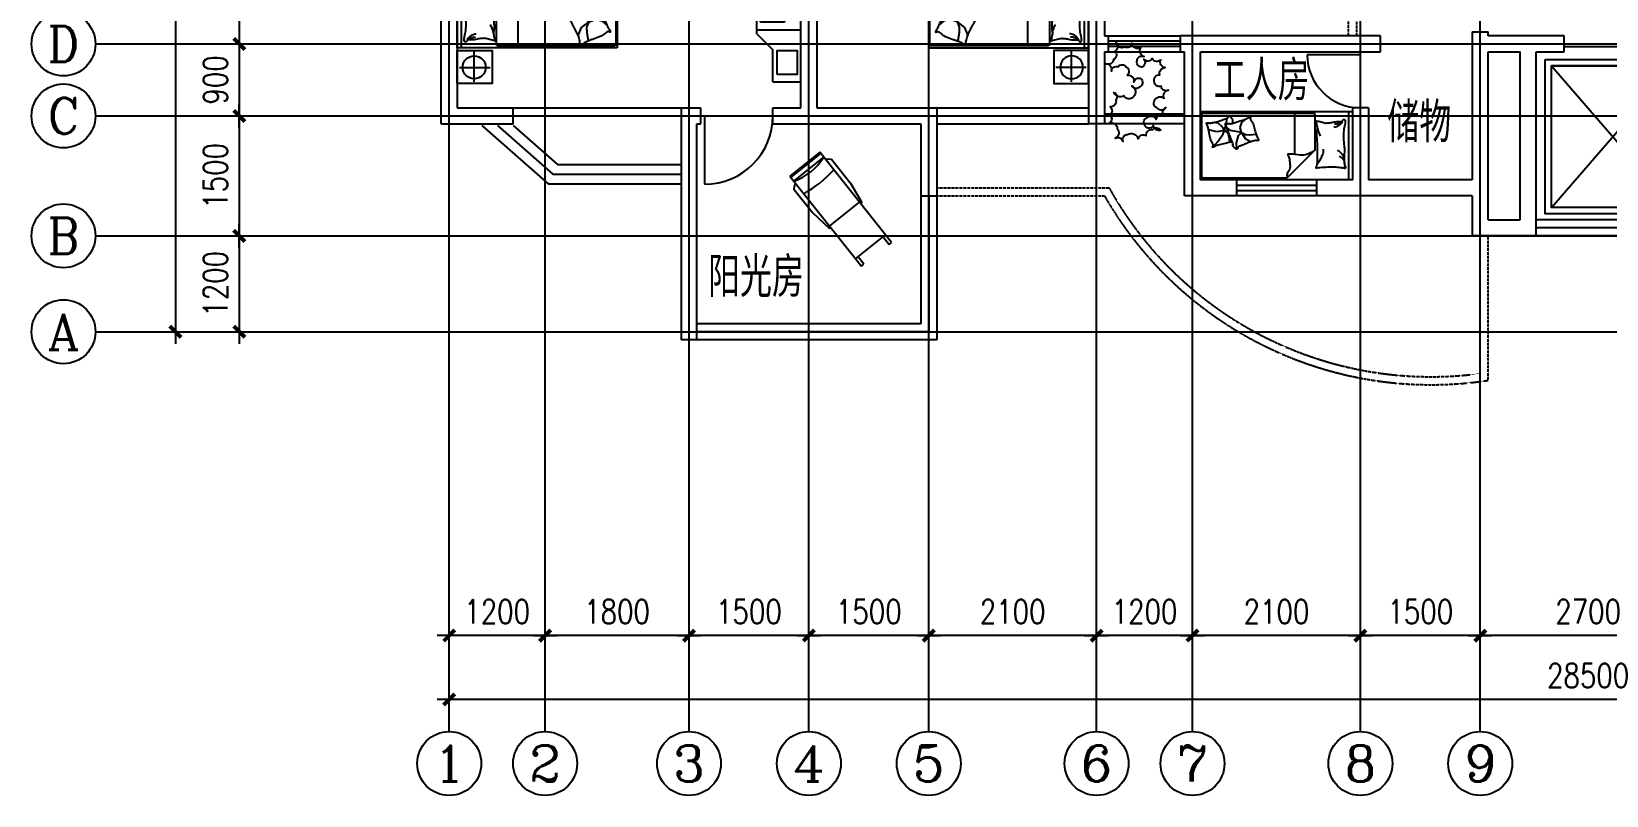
# Model space of a CAD drawing. Header units: millimetres. Extents: x 1203 to 40067, y 460 to 24960.
# Drawn here: x 1203 to 20909, y 460 to 10016 of the extents above; entities that cross this region are included whole.
import ezdxf
from ezdxf.enums import TextEntityAlignment as Align

# ---------------------------------------------------------------- set-up
doc = ezdxf.new("R2010")
doc.units = ezdxf.units.MM
doc.linetypes.add('DASH', pattern=[0.35, 0.25, -0.1])
for name, color, linetype in [('AXIS', 3, 'Continuous'), ('AXIS_TEXT', 7, 'Continuous'), ('BALCONY', 6, 'Continuous'), ('DOTE', 1, 'Continuous'), ('JAJU', 2, 'Continuous'), ('JJ', 252, 'Continuous'), ('PUB_TEXT', 7, 'Continuous'), ('SPACE', 3, 'Continuous'), ('WALL', 255, 'Continuous'), ('WINDOW', 2, 'Continuous'), ('WINDOW_TEXT', 7, 'Continuous'), ('家俱', 3, 'Continuous')]:
    doc.layers.add(name, color=color, linetype=linetype)
doc.styles.add('_HZTXT', font='txt.shx', dxfattribs={"bigfont": 'HZTXT.shx'})
doc.styles.add('ATTR', font='romans.shx', dxfattribs={"width": 0.8, "height": 0.7})
doc.styles.add('COMPLEX', font='COMPLEX')
doc.styles.add('DIM_FONT', font='SIMPLEX.shx', dxfattribs={"width": 0.8})
doc.styles.add('SIMPLEX', font='SIMPLEX.SHX')
doc.dimstyles.new('AXIS', dxfattribs={"dimtxt": 300, "dimasz": 1, "dimexe": 250, "dimexo": 300, "dimgap": 150, "dimtad": 1, "dimdec": 0, "dimdsep": 46, "dimtxsty": 'DIM_FONT', "dimblk": '_DIMX', "dimcen": 2.5, "dimse1": 1, "dimse2": 1, "dimclrt": 7, "dimadec": 0, "dimazin": 0, "dimtfac": 1, "dimtdec": 0, "dimtix": 1, "dimtmove": 2, "dimatfit": 3, "dimldrblk": '_DIMX', "dimfxl": 1, "dimtolj": 1, "dimtzin": 0, "dimarcsym": 0})

# ---------------------------------------------------------------- blocks, each defined once
blk = doc.blocks.new('_DIMX')
blk.add_line((-150, 0), (150, 0))
at = {"const_width": 50}
blk.add_lwpolyline([(-70, -70), (70, 70)], dxfattribs=at)
blk = doc.blocks.new('*D94')
at = {"layer": 'AXIS', "color": 0, "lineweight": -2, "transparency": 16777216}
blk.add_line((34928, 1660), (6430, 1660), dxfattribs=at)
at = {"layer": 'DEFPOINTS', "color": 0, "transparency": 16777216}
for p in [(6429, 5260), (34929, 5260), (6429, 1660)]:
    blk.add_point(p, dxfattribs=at)
at = {"layer": 'AXIS', "color": 0, "lineweight": -2, "transparency": 16777216, "rotation": 180}
blk.add_blockref('_DIMX', (6429, 1660), dxfattribs=at)
at = {"layer": 'AXIS', "color": 0, "lineweight": -2, "transparency": 16777216}
blk.add_blockref('_DIMX', (34929, 1660), dxfattribs=at)
at = {"layer": 'AXIS', "color": 7, "transparency": 16777216, "insert": (20679, 1960), "char_height": 300, "attachment_point": 5, "style": 'DIM_FONT'}
blk.add_mtext('\\A1;28500', dxfattribs=at)
blk = doc.blocks.new('*D95')
at = {"layer": 'AXIS', "color": 0, "lineweight": -2, "transparency": 16777216}
blk.add_line((15728, 2460), (14530, 2460), dxfattribs=at)
at = {"layer": 'DEFPOINTS', "color": 0, "transparency": 16777216}
for p in [(14529, 5260), (15729, 5260), (14529, 2460)]:
    blk.add_point(p, dxfattribs=at)
at = {"layer": 'AXIS', "color": 0, "lineweight": -2, "transparency": 16777216, "rotation": 180}
blk.add_blockref('_DIMX', (14529, 2460), dxfattribs=at)
at = {"layer": 'AXIS', "color": 0, "lineweight": -2, "transparency": 16777216}
blk.add_blockref('_DIMX', (15729, 2460), dxfattribs=at)
at = {"layer": 'AXIS', "color": 7, "transparency": 16777216, "insert": (15129, 2760), "char_height": 300, "attachment_point": 5, "style": 'DIM_FONT'}
blk.add_mtext('\\A1;1200', dxfattribs=at)
blk = doc.blocks.new('_F93LVH')
at = {"layer": 'SPACE'}
blk.add_lwpolyline([(-457, 11, 0.520567), (-412, 112, 0.520567), (-339, 194, 0.520567), (-343, 295, 0.520567), (-286, 206, 0.520567), (-294, 100, 0.520567), (-193, 116, 0.520567), (-209, 238, 0.520567), (-160, 336, 0.520567), (-62, 360, 0.520567), (-71, 259, 0.520567), (27, 218, 0.520567), (56, 336, 0.520567), (157, 393, 0.520567), (206, 299, 0.520567), (263, 214, 0.520567), (349, 283, 0.520567), (438, 352, 0.520567), (536, 295, 0.520567), (552, 189, 0.520567), (544, 84, 0.520567), (446, 59, 0.520567), (532, -2, 0.520567), (576, 88, 0.520567), (686, 47, 0.520567), (743, -67, 0.520567), (695, -156, 0.520567), (751, -262, 0.520567), (646, -278, 0.520567), (540, -294, 0.520567), (487, -392, 0.520567), (393, -323, 0.520567), (450, -238, 0.520567), (446, -136, 0.520567), (345, -124, 0.520567), (255, -42, 0.520567), (300, 47, 0.520567), (198, 35, 0.520567), (210, -67, 0.520567), (72, -46, 0.520567), (88, -168, 0.520567), (129, -290, 0.520567), (31, -266, 0.520567), (-50, -339, 0.520567), (-152, -343, 0.520567), (-254, -347, 0.520567), (-323, -250, 0.520567), (-445, -274, 0.520567), (-486, -177, 0.520567), (-396, -120, 0.520567), (-457, 11)], format="xyb", close=True, dxfattribs=at)
at = {"style": 'DIM_FONT', "width": 0.8, "flags": 9}
for tag in ['XSIZE', 'YSIZE']:
    blk.add_attdef(tag, (0, 0), '', height=0.5, dxfattribs=at)
blk = doc.blocks.new('_WBLK')
for p, q in [((-0.5, 0.5), (0.5, 0.5)), ((0.5, 0.167), (-0.5, 0.167)), ((0.5, -0.167), (-0.5, -0.167)), ((-0.5, -0.5), (0.5, -0.5))]:
    blk.add_line(p, q)
at = {"layer": 'WINDOW_TEXT', "style": 'SIMPLEX', "flags": 9}
blk.add_attdef('A', text='', height=1, dxfattribs=at).set_placement((0, 1.5), align=Align.MIDDLE)
blk = doc.blocks.new('*D98')
at = {"layer": 'AXIS', "color": 0, "lineweight": -2, "transparency": 16777216}
blk.add_line((3003, 19159), (3003, 6261), dxfattribs=at)
at = {"layer": 'DEFPOINTS', "color": 0, "transparency": 16777216}
for p in [(6003, 19160), (3003, 6260), (6003, 6260)]:
    blk.add_point(p, dxfattribs=at)
at = {"layer": 'AXIS', "color": 0, "lineweight": -2, "transparency": 16777216}
for p, rotation in [((3003, 19160), 90), ((3003, 6260), 270)]:
    blk.add_blockref('_DIMX', p, dxfattribs=dict(at, rotation=rotation))
at = {"layer": 'AXIS', "color": 7, "transparency": 16777216, "insert": (2703, 12710), "char_height": 300, "attachment_point": 5, "rotation": 90, "style": 'DIM_FONT'}
blk.add_mtext('\\A1;12900', dxfattribs=at)
blk = doc.blocks.new('*D100')
at = {"layer": 'AXIS', "color": 0, "lineweight": -2, "transparency": 16777216}
blk.add_line((3803, 8959), (3803, 7461), dxfattribs=at)
at = {"layer": 'DEFPOINTS', "color": 0, "transparency": 16777216}
for p in [(6003, 8960), (3803, 7460), (6003, 7460)]:
    blk.add_point(p, dxfattribs=at)
at = {"layer": 'AXIS', "color": 0, "lineweight": -2, "transparency": 16777216}
for p, rotation in [((3803, 8960), 90), ((3803, 7460), 270)]:
    blk.add_blockref('_DIMX', p, dxfattribs=dict(at, rotation=rotation))
at = {"layer": 'AXIS', "color": 7, "transparency": 16777216, "insert": (3503, 8210), "char_height": 300, "attachment_point": 5, "rotation": 90, "style": 'DIM_FONT'}
blk.add_mtext('\\A1;1500', dxfattribs=at)
blk = doc.blocks.new('*D101')
at = {"layer": 'AXIS', "color": 0, "lineweight": -2, "transparency": 16777216}
blk.add_line((3803, 7459), (3803, 6261), dxfattribs=at)
at = {"layer": 'DEFPOINTS', "color": 0, "transparency": 16777216}
for p in [(6003, 7460), (3803, 6260), (6003, 6260)]:
    blk.add_point(p, dxfattribs=at)
at = {"layer": 'AXIS', "color": 0, "lineweight": -2, "transparency": 16777216}
for p, rotation in [((3803, 7460), 90), ((3803, 6260), 270)]:
    blk.add_blockref('_DIMX', p, dxfattribs=dict(at, rotation=rotation))
at = {"layer": 'AXIS', "color": 7, "transparency": 16777216, "insert": (3503, 6860), "char_height": 300, "attachment_point": 5, "rotation": 90, "style": 'DIM_FONT'}
blk.add_mtext('\\A1;1200', dxfattribs=at)
blk = doc.blocks.new('*D102')
at = {"layer": 'AXIS', "color": 0, "lineweight": -2, "transparency": 16777216}
for p, q in [((3803, 9861), (3803, 9862)), ((3803, 9860), (3803, 8960)), ((3803, 8959), (3803, 8958))]:
    blk.add_line(p, q, dxfattribs=at)
at = {"layer": 'DEFPOINTS', "color": 0, "transparency": 16777216}
for p in [(6003, 9860), (3803, 8960), (6003, 8960)]:
    blk.add_point(p, dxfattribs=at)
at = {"layer": 'AXIS', "color": 0, "lineweight": -2, "transparency": 16777216}
for p, rotation in [((3803, 9860), 270), ((3803, 8960), 90)]:
    blk.add_blockref('_DIMX', p, dxfattribs=dict(at, rotation=rotation))
at = {"layer": 'AXIS', "color": 7, "transparency": 16777216, "insert": (3503, 9410), "char_height": 300, "attachment_point": 5, "rotation": 90, "style": 'DIM_FONT'}
blk.add_mtext('\\A1;900', dxfattribs=at)
blk = doc.blocks.new('*D103')
at = {"layer": 'AXIS', "color": 0, "lineweight": -2, "transparency": 16777216}
blk.add_line((3803, 12859), (3803, 9861), dxfattribs=at)
at = {"layer": 'DEFPOINTS', "color": 0, "transparency": 16777216}
for p in [(6003, 12860), (3803, 9860), (6003, 9860)]:
    blk.add_point(p, dxfattribs=at)
at = {"layer": 'AXIS', "color": 0, "lineweight": -2, "transparency": 16777216}
for p, rotation in [((3803, 12860), 90), ((3803, 9860), 270)]:
    blk.add_blockref('_DIMX', p, dxfattribs=dict(at, rotation=rotation))
at = {"layer": 'AXIS', "color": 7, "transparency": 16777216, "insert": (3503, 11360), "char_height": 300, "attachment_point": 5, "rotation": 90, "style": 'DIM_FONT'}
blk.add_mtext('\\A1;3000', dxfattribs=at)
blk = doc.blocks.new('_AXISO')
blk.add_circle((0, 0), 0.5)
at = {"layer": 'AXIS_TEXT', "style": 'COMPLEX', "width": 1.041667}
blk.add_attdef('A', text='', height=0.56, dxfattribs=at).set_placement((-0.25, -0.28), (0.25, -0.28), align=Align.FIT)
blk = doc.blocks.new('*D105')
at = {"layer": 'AXIS', "color": 0, "lineweight": -2, "transparency": 16777216}
blk.add_line((10928, 2460), (9430, 2460), dxfattribs=at)
at = {"layer": 'DEFPOINTS', "color": 0, "transparency": 16777216}
for p in [(9429, 5260), (10929, 5260), (9429, 2460)]:
    blk.add_point(p, dxfattribs=at)
at = {"layer": 'AXIS', "color": 0, "lineweight": -2, "transparency": 16777216, "rotation": 180}
blk.add_blockref('_DIMX', (9429, 2460), dxfattribs=at)
at = {"layer": 'AXIS', "color": 0, "lineweight": -2, "transparency": 16777216}
blk.add_blockref('_DIMX', (10929, 2460), dxfattribs=at)
at = {"layer": 'AXIS', "color": 7, "transparency": 16777216, "insert": (10179, 2760), "char_height": 300, "attachment_point": 5, "style": 'DIM_FONT'}
blk.add_mtext('\\A1;1500', dxfattribs=at)
blk = doc.blocks.new('*D106')
at = {"layer": 'AXIS', "color": 0, "lineweight": -2, "transparency": 16777216}
blk.add_line((7628, 2460), (6430, 2460), dxfattribs=at)
at = {"layer": 'DEFPOINTS', "color": 0, "transparency": 16777216}
for p in [(6429, 5260), (7629, 5260), (6429, 2460)]:
    blk.add_point(p, dxfattribs=at)
at = {"layer": 'AXIS', "color": 0, "lineweight": -2, "transparency": 16777216, "rotation": 180}
blk.add_blockref('_DIMX', (6429, 2460), dxfattribs=at)
at = {"layer": 'AXIS', "color": 0, "lineweight": -2, "transparency": 16777216}
blk.add_blockref('_DIMX', (7629, 2460), dxfattribs=at)
at = {"layer": 'AXIS', "color": 7, "transparency": 16777216, "insert": (7029, 2760), "char_height": 300, "attachment_point": 5, "style": 'DIM_FONT'}
blk.add_mtext('\\A1;1200', dxfattribs=at)
blk = doc.blocks.new('*D107')
at = {"layer": 'AXIS', "color": 0, "lineweight": -2, "transparency": 16777216}
blk.add_line((9428, 2460), (7630, 2460), dxfattribs=at)
at = {"layer": 'DEFPOINTS', "color": 0, "transparency": 16777216}
for p in [(7629, 5260), (9429, 5260), (7629, 2460)]:
    blk.add_point(p, dxfattribs=at)
at = {"layer": 'AXIS', "color": 0, "lineweight": -2, "transparency": 16777216, "rotation": 180}
blk.add_blockref('_DIMX', (7629, 2460), dxfattribs=at)
at = {"layer": 'AXIS', "color": 0, "lineweight": -2, "transparency": 16777216}
blk.add_blockref('_DIMX', (9429, 2460), dxfattribs=at)
at = {"layer": 'AXIS', "color": 7, "transparency": 16777216, "insert": (8529, 2760), "char_height": 300, "attachment_point": 5, "style": 'DIM_FONT'}
blk.add_mtext('\\A1;1800', dxfattribs=at)
blk = doc.blocks.new('*D108')
at = {"layer": 'AXIS', "color": 0, "lineweight": -2, "transparency": 16777216}
blk.add_line((14528, 2460), (12430, 2460), dxfattribs=at)
at = {"layer": 'DEFPOINTS', "color": 0, "transparency": 16777216}
for p in [(12429, 5260), (14529, 5260), (12429, 2460)]:
    blk.add_point(p, dxfattribs=at)
at = {"layer": 'AXIS', "color": 0, "lineweight": -2, "transparency": 16777216, "rotation": 180}
blk.add_blockref('_DIMX', (12429, 2460), dxfattribs=at)
at = {"layer": 'AXIS', "color": 0, "lineweight": -2, "transparency": 16777216}
blk.add_blockref('_DIMX', (14529, 2460), dxfattribs=at)
at = {"layer": 'AXIS', "color": 7, "transparency": 16777216, "insert": (13479, 2760), "char_height": 300, "attachment_point": 5, "style": 'DIM_FONT'}
blk.add_mtext('\\A1;2100', dxfattribs=at)
blk = doc.blocks.new('*D109')
at = {"layer": 'AXIS', "color": 0, "lineweight": -2, "transparency": 16777216}
blk.add_line((12428, 2460), (10930, 2460), dxfattribs=at)
at = {"layer": 'DEFPOINTS', "color": 0, "transparency": 16777216}
for p in [(10929, 5260), (12429, 5260), (10929, 2460)]:
    blk.add_point(p, dxfattribs=at)
at = {"layer": 'AXIS', "color": 0, "lineweight": -2, "transparency": 16777216, "rotation": 180}
blk.add_blockref('_DIMX', (10929, 2460), dxfattribs=at)
at = {"layer": 'AXIS', "color": 0, "lineweight": -2, "transparency": 16777216}
blk.add_blockref('_DIMX', (12429, 2460), dxfattribs=at)
at = {"layer": 'AXIS', "color": 7, "transparency": 16777216, "insert": (11679, 2760), "char_height": 300, "attachment_point": 5, "style": 'DIM_FONT'}
blk.add_mtext('\\A1;1500', dxfattribs=at)
blk = doc.blocks.new('_DBLK')
blk.add_line((-0.45, 0), (-0.45, -0.95))
blk.add_arc((-0.45, 0), 0.95, 270, 0)
at = {"layer": 'WINDOW_TEXT', "style": 'SIMPLEX', "flags": 9}
blk.add_attdef('A', text='', height=1, dxfattribs=at).set_placement((0, 1.5), align=Align.MIDDLE)
blk = doc.blocks.new('10527090342060')
for p, q in [((750, 100), (750, 2900)), ((850, 0), (850, 2900)), ((950, -100), (950, 2900)), ((-850, 100), (750, 100)), ((-850, 0), (850, 0)), ((-850, -100), (950, -100))]:
    blk.add_line(p, q)
at = {"style": 'SIMPLEX', "flags": 9}
blk.add_attdef('A', text='', height=1, dxfattribs=at).set_placement((0, 0), align=Align.MIDDLE)
blk = doc.blocks.new('A$C65BF30E3')
at = {"layer": '家俱'}
for p, q in [((200, 2460), (200, 2060)), ((200, 2460), (550, 2460)), ((550, 2460), (550, 0)), ((0, 1860), (200, 2060)), ((0, 1860), (0, 600)), ((0, 1810), (550, 1810)), ((45, 1715), (45, 715)), ((345, 1715), (45, 1715)), ((90, 1715), (90, 715)), ((345, 715), (345, 1715)), ((345, 1565), (461, 1405)), ((461, 1405), (461, 1026)), ((345, 865), (461, 1026)), ((0, 650), (550, 650)), ((0, 600), (200, 400)), ((45, 715), (345, 715)), ((200, 400), (200, 0)), ((200, 0), (550, 0))]:
    blk.add_line(p, q, dxfattribs=at)
for points in [[(254, 2369), (254, 2069), (504, 2069), (504, 2369)], [(254, 396), (254, 96), (504, 96), (504, 396)]]:
    blk.add_lwpolyline(points, close=True, dxfattribs=at)
blk = doc.blocks.new('_C244QXD')
at = {"layer": '家俱', "color": 7, "rotation": 180}
blk.add_blockref('A$C65BF30E3', (550, 1230), dxfattribs=at)
at = {"ltscale": 1000, "style": 'DIM_FONT', "width": 0.8, "flags": 9}
for tag in ['XSIZE', 'YSIZE']:
    blk.add_attdef(tag, (0, 0), '', height=0.5, dxfattribs=at)
blk = doc.blocks.new('_B8TRQ')
for points in [[(0.6863, 0.5), (0.2913, 3.5358), (-0.5, 3.5358)], [(0.5931, 0.5), (0.2632, 3.0358), (-0.5, 3.0358)], [(0.5, 0.5), (0.2351, 2.5358), (-0.5, 2.5358)]]:
    blk.add_lwpolyline(points)
blk = doc.blocks.new('M_C54TQD')
for p, q in [((0, -52), (1500, -52)), ((26, -509), (26, -1968)), ((853, -489), (46, -489)), ((853, -489), (1472, -916)), ((46, -761), (915, -761)), ((1472, -1968), (1472, -916)), ((381, -1368), (395, -1471)), ((778, -1368), (698, -1472)), ((161, -1514), (137, -1518)), ((255, -1552), (161, -1514)), ((324, -1645), (255, -1552)), ((395, -1471), (369, -1593)), ((528, -1559), (509, -1470)), ((548, -1617), (528, -1559)), ((698, -1472), (623, -1603)), ((90, -1638), (87, -1645)), ((188, -1621), (90, -1638)), ((257, -1618), (188, -1621)), ((324, -1645), (257, -1618)), ((369, -1593), (324, -1645)), ((324, -1645), (510, -1664)), ((324, -1645), (355, -1728)), ((355, -1728), (335, -1810)), ((510, -1664), (560, -1700)), ((605, -1658), (548, -1617)), ((560, -1700), (572, -1709)), ((592, -1767), (580, -1861)), ((605, -1658), (594, -1752)), ((623, -1603), (605, -1658)), ((605, -1658), (734, -1626)), ((605, -1658), (655, -1721)), ((655, -1721), (720, -1769)), ((720, -1769), (813, -1769)), ((734, -1626), (837, -1640)), ((837, -1640), (873, -1660)), ((335, -1810), (281, -1873)), ((46, -1988), (1452, -1988))]:
    blk.add_line(p, q)
blk.add_lwpolyline([(0, -2000), (0, 0), (1500, 0), (1500, -2000)], close=True)
for points in [[(101, -127, -0.263368), (73, -108, -0.494818), (82, -89, -0.049225), (100, -88, -0.036831), (124, -89, -0.031893), (161, -97, 0.035782), (195, -104, 0.032941), (285, -110, 0.026564), (396, -104, 0.017905), (434, -99, -0.033397), (454, -97, -0.03204), (491, -97, 0.018442), (555, -101, 0.010837), (620, -100, 0.014624), (668, -97, 0.111249), (691, -89, -0.153708), (708, -86, -0.076444), (715, -87, -0.215512), (717, -89, -0.585858), (714, -92, 0.363489), (709, -95, 0.191716), (709, -106, -0.129675), (711, -123, -0.01735), (708, -140, 0.019326), (706, -155, 0.018818), (699, -223, 0.021828), (698, -283, 0.006204), (700, -316, 0.001963), (706, -423, 0.028341), (710, -459, -0.117014), (709, -468, -0.36606), (708, -469, -0.03973), (694, -466, -0.048309), (681, -461, 0.062981), (670, -457, 0.04058), (647, -454, 0.014345), (580, -451, 0.005484), (454, -452, 0.007153), (358, -455, 0.008762), (316, -458, -0.008153), (270, -461, -0.06251), (213, -456, 0.078669), (167, -454, 0.047825), (145, -459, -0.034494), (114, -466, -0.023571), (89, -469, -0.510228), (88, -468), (95, -438), (116, -356, 0.073041), (118, -336, 0.023305), (112, -275, 0.018299), (108, -252, -0.01097), (101, -214, -0.042281), (98, -180, -0.027201), (101, -126)], [(99, -143, -0.05369), (114, -156, -0.070312), (122, -168, -0.015448), (125, -177, -0.013244), (129, -187, -0.082127), (132, -205, -0.064164), (129, -228)], [(101, -127, -0.077379), (136, -152, -0.077379), (161, -187, -0.047525), (171, -211, -0.047525), (176, -238)], [(575, -101, 0.027842), (551, -111, 0.048685), (539, -119, 0.023666), (511, -144, 0.031223), (492, -164, 0.046801), (486, -172, 0.023191), (478, -189)], [(657, -95, 0.088153), (622, -98, 0.088153), (591, -114, 0.077547), (569, -135, 0.077547), (555, -162)], [(810, -127, -0.263368), (782, -108, -0.494818), (791, -89, -0.049225), (809, -88, -0.036831), (833, -89, -0.031893), (871, -97, 0.035782), (905, -104, 0.032941), (994, -110, 0.026564), (1106, -104, 0.017905), (1143, -99, -0.033397), (1163, -97, -0.03204), (1200, -97, 0.018442), (1265, -101, 0.010837), (1329, -100, 0.014624), (1377, -97, 0.111249), (1400, -89, -0.153708), (1417, -86, -0.076444), (1424, -87, -0.215512), (1426, -89, -0.585858), (1423, -92, 0.363489), (1419, -95, 0.191716), (1419, -106, -0.129675), (1421, -123, -0.01735), (1418, -140, 0.019326), (1415, -155, 0.018818), (1408, -223, 0.021828), (1407, -283, 0.006204), (1409, -316, 0.001963), (1415, -423, 0.028341), (1419, -459, -0.117014), (1419, -468, -0.36606), (1417, -469, -0.03973), (1404, -466, -0.048309), (1390, -461, 0.062981), (1379, -457, 0.04058), (1356, -454, 0.014345), (1289, -451, 0.005484), (1164, -452, 0.007153), (1067, -455, 0.008762), (1025, -458, -0.008153), (979, -461, -0.06251), (922, -456, 0.078669), (877, -454, 0.047825), (854, -459, -0.034494), (823, -466, -0.023571), (798, -469, -0.510228), (797, -468), (805, -438), (825, -356, 0.073041), (827, -336, 0.023305), (821, -275, 0.018299), (817, -252, -0.01097), (810, -214, -0.042281), (807, -180, -0.027201), (810, -126)], [(1284, -101, 0.027842), (1260, -111, 0.048685), (1248, -119, 0.023666), (1220, -144, 0.031223), (1201, -164, 0.046801), (1196, -172, 0.023191), (1188, -189)], [(1366, -95, 0.088153), (1332, -98, 0.088153), (1300, -114, 0.077547), (1279, -135, 0.077547), (1265, -162)], [(661, -455, 0.016108), (622, -429, 0.024599), (595, -414, 0.009477), (546, -391, 0.015937), (516, -378, 0.072521), (500, -375, 0.033339), (463, -375)], [(191, -454, 0.009729), (219, -445, 0.009729), (246, -435, 0.007971), (267, -426, 0.007971), (289, -416)], [(853, -489, -0.085272), (917, -599, -0.124044), (926, -686), (912, -782), (914, -912)], [(901, -454, 0.009729), (928, -445, 0.009729), (955, -435, 0.007971), (977, -426, 0.007971), (998, -416)], [(914, -912, 0.007867), (1032, -894, 0.009508), (1128, -876, 0.006616), (1193, -862, -0.023828), (1212, -858, -0.080713), (1230, -859, -0.009591), (1383, -891, -0.013133), (1416, -899, -0.007859), (1472, -916)], [(464, -1480, 0.025626), (476, -1478, 0.0108), (605, -1436, 0.00456), (692, -1405, 0.01125), (727, -1391, 0.069394), (746, -1380, -0.079756), (763, -1371, -0.106399), (778, -1368, -0.328642), (782, -1372, -0.299547), (779, -1378, 0.189917), (774, -1387, 0.033518), (773, -1397, 0.075627), (773, -1402, 0.053489), (776, -1410, 0.017838), (788, -1432, 0.038394), (805, -1456, -0.059529), (816, -1472, -0.035943), (826, -1498, -0.011245), (852, -1585, -0.006203), (862, -1624, 0.010783), (868, -1647, 0.019485), (873, -1660, 0.005062), (892, -1710, 0.101392), (909, -1736, -0.223768), (914, -1749, -0.25558), (911, -1754, -0.081563), (895, -1759, -0.071805), (878, -1759, 0.069985), (861, -1759, 0.03546), (801, -1772, 0.029432), (732, -1797, 0.001554), (699, -1811, -0.00152), (665, -1826, -0.004735), (629, -1840, 0.00382), (586, -1859, 0.296001), (564, -1891, -0.649774), (542, -1900, -0.02319), (538, -1895, 0.0288), (534, -1892, 0.005727), (527, -1886, -0.004358), (519, -1878, -0.027528), (502, -1861, -0.046214), (493, -1850, -0.194121), (490, -1833, 0.133719), (489, -1809, 0.005779), (482, -1787, 0.008882)]]:
    blk.add_lwpolyline(points, format="xyb")
blk.add_lwpolyline([(58, -1583, 0.101392), (40, -1559, -0.223768), (34, -1546, -0.25558), (36, -1541, -0.081563), (52, -1535, -0.071805), (69, -1534, 0.069985), (86, -1532, 0.03546), (145, -1515, 0.029432), (211, -1485, 0.001554), (244, -1468, -0.00152), (276, -1451, -0.004735), (311, -1433, 0.00382), (353, -1412, 0.296001), (372, -1378, -0.649774), (393, -1367, -0.02319), (398, -1372, 0.0288), (402, -1375, 0.005727), (409, -1380, -0.004358), (418, -1387, -0.027528), (436, -1403, -0.046214), (445, -1414, -0.194121), (450, -1430, 0.133719), (453, -1454, 0.011505), (471, -1496, 0.008882), (497, -1550, 0.012426), (535, -1618, -0.033612), (547, -1644), (570, -1701), (588, -1744, 0.224341), (603, -1757, -0.722772), (603, -1766, -0.103513), (599, -1767, 0.053465), (592, -1767, 0.030109), (569, -1772, -0.031436), (547, -1776, -0.05324), (532, -1776, 0.05518), (517, -1777, 0.056271), (492, -1783, 0.0108), (366, -1835, 0.00456), (281, -1873, 0.01125), (247, -1889, 0.069394), (229, -1902, -0.079756), (213, -1912, -0.106399), (199, -1915, -0.328642), (195, -1912, -0.299547), (196, -1906, 0.189917), (201, -1896, 0.033518), (202, -1886, 0.075627), (201, -1882, 0.053489), (197, -1874, 0.017838), (184, -1853, 0.038394), (165, -1830, -0.059529), (153, -1815, -0.035943), (140, -1790, -0.011245), (108, -1705, -0.006203), (95, -1667, 0.010783), (87, -1645, 0.019485), (82, -1632, 0.005062)], format="xyb", close=True)
for centre, start, end in [((46, -509), 90, 180), ((46, -741), 180, 270), ((46, -1968), 180, 270), ((1452, -1968), 270, 0)]:
    blk.add_arc(centre, 20, start, end)
at = {"style": 'DIM_FONT', "width": 0.8, "flags": 9}
for tag in ['XSIZE', 'YSIZE']:
    blk.add_attdef(tag, (0, 0), '', height=0.5, dxfattribs=at)
blk = doc.blocks.new('A$C406711E9')
at = {"layer": '家俱'}
for p, q in [((212, 2373), (212, 1992)), ((30, 2190), (411, 2190)), ((212, 19), (212, 400)), ((30, 201), (411, 201))]:
    blk.add_line(p, q, dxfattribs=at)
for points in [[(0, 1979), (435, 1979), (435, 2392), (0, 2392)], [(0, 413), (435, 413), (435, 0), (0, 0)]]:
    blk.add_lwpolyline(points, close=True, dxfattribs=at)
for centre in [(212, 2190), (212, 201)]:
    blk.add_circle(centre, 144, dxfattribs=at)
at = {"layer": '家俱', "rotation": 90}
blk.add_blockref('M_C54TQD', (0, 446), dxfattribs=at)
at = {"layer": '家俱', "style": 'DIM_FONT', "oblique": -180, "text_generation_flag": 4, "width": 0.6, "flags": 9}
for tag in ['YSIZE', 'XSIZE']:
    blk.add_attdef(tag, (212, 2190), '', height=0.5, dxfattribs=at)
at = {"layer": '家俱', "style": 'DIM_FONT', "width": 0.6, "flags": 9}
for tag in ['YSIZE', 'XSIZE']:
    blk.add_attdef(tag, (212, 201), '', height=0.5, dxfattribs=at)
blk = doc.blocks.new('_C246OHE')
at = {"layer": 'WINDOW', "color": 7, "rotation": 180}
blk.add_blockref('A$C406711E9', (52, 1196), dxfattribs=at)
at = {"style": 'DIM_FONT', "width": 0.8, "flags": 9}
for tag in ['XSIZE', 'YSIZE']:
    blk.add_attdef(tag, (0, 0), '', height=0.5, dxfattribs=at)
blk = doc.blocks.new('_C118MKE')
at = {"linetype": 'Continuous'}
for p, q in [((-13, 29.999995), (-15, 27.999995)), ((-12, 29.999995), (-13, 29.999995)), ((-12, 35.999995), (-12, -35.999995)), ((12, 35.999995), (-12, 35.999995)), ((-12, 34.999995), (12, 34.999995)), ((-12, 31.999995), (12, 31.999995)), ((12, -35.999995), (12, 35.999995)), ((12, 29.999995), (13, 29.999995)), ((13, 29.999995), (15, 27.999995)), ((-15, 27.999995), (-15, 8.999995)), ((15, 27.999995), (15, 8.999995)), ((-15, 8.999995), (-13, -5.000005)), ((15, 8.999995), (13, -5.000005)), ((-13, -5.000005), (-12, -5.000005)), ((-12, -4.000005), (12, -4.000005)), ((13, -5.000005), (12, -5.000005)), ((-12, -29.999995), (12, -29.999995)), ((-12, -35.999995), (-10, -35.999995)), ((-10, -35.999995), (-10, -29.999995)), ((10, -29.999995), (10, -35.999995)), ((10, -35.999995), (12, -35.999995))]:
    blk.add_line(p, q, dxfattribs=at)
for centre, radius, start, end in [((0, 66.999995), 37, 251.0753, 288.9247), ((0, 93.499992), 72.5, 260.4727, 279.5273)]:
    blk.add_arc(centre, radius, start, end, dxfattribs=at)
at = {"style": 'ATTR', "width": 0.8, "flags": 9}
blk.add_attdef('ESTCODE', (0, 0), '', height=0.7, dxfattribs=at)
blk = doc.blocks.new('10527161441804')
for p, q in [((-950, 100), (950, 100)), ((-950, 0), (950, 0)), ((-950, -100), (950, -100))]:
    blk.add_line(p, q)
at = {"style": 'SIMPLEX', "flags": 9}
blk.add_attdef('A', text='', height=1, dxfattribs=at).set_placement((0, 0), align=Align.MIDDLE)
blk = doc.blocks.new('*D122')
at = {"layer": 'AXIS', "color": 0, "lineweight": -2, "transparency": 16777216}
blk.add_line((22028, 2460), (19330, 2460), dxfattribs=at)
at = {"layer": 'DEFPOINTS', "color": 0, "transparency": 16777216}
for p in [(19329, 5260), (22029, 5260), (19329, 2460)]:
    blk.add_point(p, dxfattribs=at)
at = {"layer": 'AXIS', "color": 0, "lineweight": -2, "transparency": 16777216, "rotation": 180}
blk.add_blockref('_DIMX', (19329, 2460), dxfattribs=at)
at = {"layer": 'AXIS', "color": 0, "lineweight": -2, "transparency": 16777216}
blk.add_blockref('_DIMX', (22029, 2460), dxfattribs=at)
at = {"layer": 'AXIS', "color": 7, "transparency": 16777216, "insert": (20679, 2760), "char_height": 300, "attachment_point": 5, "style": 'DIM_FONT'}
blk.add_mtext('\\A1;2700', dxfattribs=at)
blk = doc.blocks.new('*D123')
at = {"layer": 'AXIS', "color": 0, "lineweight": -2, "transparency": 16777216}
blk.add_line((17828, 2460), (15730, 2460), dxfattribs=at)
at = {"layer": 'DEFPOINTS', "color": 0, "transparency": 16777216}
for p in [(15729, 5260), (17829, 5260), (15729, 2460)]:
    blk.add_point(p, dxfattribs=at)
at = {"layer": 'AXIS', "color": 0, "lineweight": -2, "transparency": 16777216, "rotation": 180}
blk.add_blockref('_DIMX', (15729, 2460), dxfattribs=at)
at = {"layer": 'AXIS', "color": 0, "lineweight": -2, "transparency": 16777216}
blk.add_blockref('_DIMX', (17829, 2460), dxfattribs=at)
at = {"layer": 'AXIS', "color": 7, "transparency": 16777216, "insert": (16779, 2760), "char_height": 300, "attachment_point": 5, "style": 'DIM_FONT'}
blk.add_mtext('\\A1;2100', dxfattribs=at)
blk = doc.blocks.new('*D124')
at = {"layer": 'AXIS', "color": 0, "lineweight": -2, "transparency": 16777216}
blk.add_line((19328, 2460), (17830, 2460), dxfattribs=at)
at = {"layer": 'DEFPOINTS', "color": 0, "transparency": 16777216}
for p in [(17829, 5260), (19329, 5260), (17829, 2460)]:
    blk.add_point(p, dxfattribs=at)
at = {"layer": 'AXIS', "color": 0, "lineweight": -2, "transparency": 16777216, "rotation": 180}
blk.add_blockref('_DIMX', (17829, 2460), dxfattribs=at)
at = {"layer": 'AXIS', "color": 0, "lineweight": -2, "transparency": 16777216}
blk.add_blockref('_DIMX', (19329, 2460), dxfattribs=at)
at = {"layer": 'AXIS', "color": 7, "transparency": 16777216, "insert": (18579, 2760), "char_height": 300, "attachment_point": 5, "style": 'DIM_FONT'}
blk.add_mtext('\\A1;1500', dxfattribs=at)
blk = doc.blocks.new('10527163002516')
for p, q in [((-950, 100), (950, 100)), ((-950, 0), (950, 0)), ((-950, -100), (950, -100))]:
    blk.add_line(p, q)
at = {"style": 'SIMPLEX', "flags": 9}
blk.add_attdef('A', text='', height=1, dxfattribs=at).set_placement((0, 0), align=Align.MIDDLE)
blk = doc.blocks.new('M_C55HKH')
for p, q in [((0, -52), (900, -52)), ((26, -509), (26, -1968)), ((503, -489), (46, -489)), ((503, -489), (872, -858)), ((46, -761), (564, -761)), ((872, -1968), (872, -858)), ((146, -1456), (100, -1409)), ((278, -1459), (305, -1407)), ((278, -1459), (357, -1410)), ((299, -1273), (295, -1270)), ((307, -1352), (299, -1273)), ((305, -1407), (307, -1352)), ((357, -1410), (393, -1337)), ((393, -1337), (392, -1318)), ((163, -1664), (89, -1649)), ((211, -1478), (146, -1456)), ((278, -1459), (211, -1478)), ((219, -1643), (211, -1652)), ((251, -1606), (219, -1643)), ((249, -1682), (286, -1639)), ((278, -1459), (251, -1606)), ((317, -1498), (278, -1459)), ((286, -1639), (333, -1628)), ((412, -1527), (317, -1498)), ((333, -1628), (405, -1618)), ((495, -1523), (412, -1527)), ((154, -1766), (147, -1841)), ((196, -1718), (154, -1766)), ((249, -1682), (175, -1667)), ((249, -1682), (196, -1718)), ((266, -1787), (243, -1892)), ((249, -1682), (266, -1787)), ((292, -1700), (249, -1682)), ((391, -1769), (292, -1700)), ((469, -1839), (391, -1769)), ((46, -1988), (852, -1988))]:
    blk.add_line(p, q)
blk.add_lwpolyline([(0, -2000), (0, 0), (900, 0), (900, -2000)], close=True)
for points in [[(135, -134, -0.263368), (107, -115, -0.494818), (116, -96, -0.049225), (134, -94, -0.036831), (158, -96, -0.031893), (196, -104, 0.035782), (230, -111, 0.032941), (319, -117, 0.026564), (430, -111, 0.017905), (468, -106, -0.033397), (488, -104, -0.03204), (525, -104, 0.018442), (590, -107, 0.010837), (654, -107, 0.014624), (702, -104, 0.111249), (725, -96, -0.153708), (742, -92, -0.076444), (749, -94, -0.215512), (751, -96, -0.585858), (748, -99, 0.363489), (744, -102, 0.191716), (743, -113, -0.129675), (745, -130, -0.01735), (742, -147, 0.019326), (740, -162, 0.018818), (733, -230, 0.021828), (732, -289, 0.006204), (734, -323, 0.001963), (740, -430, 0.028341), (744, -466, -0.117014), (744, -475, -0.36606), (742, -476, -0.03973), (728, -473, -0.048309), (715, -468, 0.062981), (704, -464, 0.04058), (681, -461, 0.014345), (614, -458, 0.005484), (488, -459, 0.007153), (392, -462, 0.008762), (350, -465, -0.008153), (304, -468, -0.06251), (247, -463, 0.078669), (201, -461, 0.047825), (179, -466, -0.034494), (148, -473, -0.023571), (123, -476, -0.510228), (122, -475), (129, -445), (150, -363, 0.073041), (152, -343, 0.023305), (146, -282, 0.018299), (142, -259, -0.01097), (135, -221, -0.042281), (132, -187, -0.027201), (135, -133)], [(133, -150, -0.05369), (148, -163, -0.070312), (156, -175, -0.015448), (159, -183, -0.013244), (163, -194, -0.082127), (166, -212, -0.064164), (163, -235)], [(135, -134, -0.077379), (170, -159, -0.077379), (195, -194, -0.047525), (205, -218, -0.047525), (210, -244)], [(609, -107, 0.027842), (585, -118, 0.048685), (573, -126, 0.023666), (545, -150, 0.031223), (526, -171, 0.046801), (521, -179, 0.023191), (513, -196)], [(691, -102, 0.088153), (656, -105, 0.088153), (625, -120, 0.077547), (604, -142, 0.077547), (590, -169)], [(695, -462, 0.016108), (656, -436, 0.024599), (629, -421, 0.009477), (580, -397, 0.015937), (550, -385, 0.072521), (534, -381, 0.033339), (498, -381)], [(225, -460, 0.009729), (253, -451, 0.009729), (280, -441, 0.007971), (301, -432, 0.007971), (323, -423)], [(503, -489, -0.085272), (566, -599, -0.124044), (575, -686), (562, -782), (563, -854)], [(563, -854, -0.027362), (602, -838, -0.040834), (629, -830, -0.038441), (717, -821, -0.076528), (761, -826, -0.103649), (788, -840, 0.093398), (818, -857, 0.072727), (841, -861, 0.052315), (872, -858)], [(400, -1581, 0.025626), (402, -1591, 0.0108), (426, -1697, 0.00456), (445, -1769, 0.01125), (454, -1797, 0.069394), (462, -1813, -0.079756), (468, -1827, -0.106399), (469, -1839, -0.328642), (466, -1842, -0.299547), (461, -1840, 0.189917), (454, -1835, 0.033518), (446, -1833, 0.075627), (442, -1833, 0.053489), (436, -1835, 0.017838), (418, -1843, 0.038394), (397, -1855, -0.059529), (384, -1862, -0.035943), (362, -1869, -0.011245), (291, -1884, -0.006203), (259, -1889, 0.010783), (241, -1893, 0.019485), (230, -1895, 0.005062), (188, -1908, 0.101392), (167, -1919, -0.223768), (156, -1922, -0.25558), (153, -1920, -0.081563), (150, -1907, -0.071805), (151, -1893, 0.069985), (152, -1879, 0.03546), (145, -1831, 0.029432), (130, -1774, 0.001554), (121, -1746, -0.00152), (112, -1718, -0.004735), (102, -1689, 0.00382), (91, -1653, 0.296001), (66, -1634, -0.649774), (61, -1616, -0.02319), (65, -1613, 0.0288), (68, -1610, 0.005727), (73, -1605, -0.004358), (80, -1599, -0.027528), (94, -1586, -0.046214), (104, -1580, -0.194121), (117, -1579, 0.133719), (137, -1580, 0.005779), (155, -1575, 0.008882)]]:
    blk.add_lwpolyline(points, format="xyb")
blk.add_lwpolyline([(345, -1251, 0.101392), (366, -1238, -0.223768), (377, -1234, -0.25558), (380, -1236, -0.081563), (384, -1249, -0.071805), (384, -1263, 0.069985), (384, -1277, 0.03546), (394, -1324, 0.029432), (414, -1380, 0.001554), (425, -1407, -0.00152), (437, -1434, -0.004735), (448, -1462, 0.00382), (462, -1497, 0.296001), (488, -1515, -0.649774), (495, -1532, -0.02319), (491, -1536, 0.0288), (488, -1539, 0.005727), (484, -1544, -0.004358), (478, -1551, -0.027528), (464, -1564, -0.046214), (455, -1571, -0.194121), (442, -1573, 0.133719), (422, -1574, 0.011505), (387, -1586, 0.008882), (343, -1604, 0.012426), (286, -1629, -0.033612), (264, -1637), (218, -1652), (182, -1663, 0.224341), (170, -1674, -0.722772), (163, -1673, -0.103513), (163, -1670, 0.053465), (163, -1664, 0.030109), (161, -1646, -0.031436), (159, -1628, -0.05324), (160, -1616, 0.05518), (161, -1604, 0.056271), (157, -1583, 0.0108), (124, -1480, 0.00456), (100, -1409, 0.01125), (89, -1381, 0.069394), (80, -1366, -0.079756), (73, -1353, -0.106399), (71, -1341, -0.328642), (74, -1338, -0.299547), (79, -1340, 0.189917), (86, -1344, 0.033518), (94, -1345, 0.075627), (98, -1345, 0.053489), (104, -1343, 0.017838), (122, -1333, 0.038394), (141, -1319, -0.059529), (154, -1311, -0.035943), (175, -1303, -0.011245), (245, -1283, -0.006203), (276, -1275, 0.010783), (295, -1270, 0.019485), (305, -1266, 0.005062)], format="xyb", close=True)
for centre, start, end in [((46, -509), 90, 180), ((46, -741), 180, 270), ((46, -1968), 180, 270), ((852, -1968), 270, 0)]:
    blk.add_arc(centre, 20, start, end)
at = {"style": 'DIM_FONT', "width": 0.8, "flags": 9}
for tag in ['XSIZE', 'YSIZE']:
    blk.add_attdef(tag, (0, 0), '', height=0.5, dxfattribs=at)
blk = doc.blocks.new('M_A12RWT')
blk.add_line((-0.5, 0.029), (0.5, 0.029))

msp = doc.modelspace()

# ---------------------------------------------------------------- linework, layer by layer
at = {"color": 95, "linetype": 'DASH'}
msp.add_lwpolyline([(17679.2, 9960.4), (17679.2, 11760.4), (17779.2, 11760.4), (17779.2, 9960.4)], close=True, dxfattribs=at)
at = {"layer": 'AXIS'}
for p, q in [((2002.7, 9860.4), (6002.7, 9860.4)), ((2002.7, 8960.4), (6002.7, 8960.4)), ((2002.7, 7460.4), (6002.7, 7460.4)), ((2002.7, 6260.4), (6002.7, 6260.4)), ((6429.2, 1260.4), (6429.2, 5260.4)), ((7629.2, 1260.4), (7629.2, 5260.4)), ((9429.2, 1260.4), (9429.2, 5260.4)), ((10929.2, 1260.4), (10929.2, 5260.4)), ((12429.2, 1260.4), (12429.2, 5260.4)), ((14529.2, 1260.4), (14529.2, 5260.4)), ((15729.2, 1260.4), (15729.2, 5260.4)), ((17829.2, 1260.4), (17829.2, 5260.4)), ((19329.2, 1260.4), (19329.2, 5260.4))]:
    msp.add_line(p, q, dxfattribs=at)
at = {"layer": 'BALCONY'}
for points in [[(15629.2, 8980.4), (14629.2, 8980.4)], [(15629.2, 8860.4), (14629.2, 8860.4)]]:
    msp.add_lwpolyline(points, dxfattribs=at)
at = {"layer": 'BALCONY', "linetype": 'DASH'}
for points in [[(12529.2, 8060.4), (14685.2, 8060.4, 0.3078317), (19329.2, 5739.2), (19329.2, 7460.4)], [(12529.2, 7960.4), (14627, 7960.4, 0.3094987), (19429.2, 5652.6), (19429.2, 7460.4)]]:
    msp.add_lwpolyline(points, format="xyb", dxfattribs=at)
at = {"layer": 'DOTE'}
for p, q in [((6429.2, 5260.4), (6429.2, 20160.4)), ((7629.2, 5260.4), (7629.2, 20160.4)), ((9429.2, 5260.4), (9429.2, 20160.4)), ((10929.2, 5260.4), (10929.2, 20160.4)), ((12429.2, 5260.4), (12429.2, 20160.4)), ((14529.2, 5260.4), (14529.2, 20160.4)), ((15729.2, 5260.4), (15729.2, 20160.4)), ((17829.2, 5260.4), (17829.2, 20160.4)), ((19329.2, 5260.4), (19329.2, 20160.4)), ((5450.8, 9860.4), (36371.1, 9860.4)), ((5450.8, 8960.4), (36371.1, 8960.4)), ((5450.8, 7460.4), (36371.1, 7460.4)), ((5450.8, 6260.4), (36371.1, 6260.4))]:
    msp.add_line(p, q, dxfattribs=at)
at = {"layer": 'JAJU'}
for points in [[(20139.8, 9665.6), (21833.7, 9665.6), (21833.7, 7736.1), (20139.8, 7736.1)], [(20218.6, 9586.8), (21754.9, 9586.8), (21754.9, 7814.9), (20218.6, 7814.9)]]:
    msp.add_lwpolyline(points, close=True, dxfattribs=at)
msp.add_lwpolyline([(20218.6, 7814.9), (21754.9, 9586.8), (20218.6, 9586.8), (21754.9, 7814.9)], dxfattribs=at)
at = {"layer": 'WALL'}
for p, q in [((6329.2, 8860.4), (6329.2, 15360.4)), ((14629.2, 12960.4), (14629.2, 9960.4)), ((6529.2, 12760.4), (6529.2, 9060.4)), ((10829.2, 9060.4), (10829.2, 12760.4)), ((11029.2, 12760.4), (11029.2, 9060.4)), ((14429.2, 12760.4), (14429.2, 8860.4)), ((14629.2, 9960.4), (14679.2, 9960.4)), ((14679.2, 9760.4), (14679.2, 9960.4)), ((18079.2, 9960.4), (15579.2, 9960.4)), ((15579.2, 9760.4), (15579.2, 9960.4)), ((18079.2, 9760.4), (18079.2, 9960.4)), ((19229.2, 10010.4), (19229.2, 8160.4)), ((19229.2, 10010.4), (19429.2, 10010.4)), ((19429.2, 9960.4), (19429.2, 10010.4)), ((20379.2, 9960.4), (19429.2, 9960.4)), ((20379.2, 9760.4), (20379.2, 9960.4)), ((14629.2, 9760.4), (14629.2, 8860.4)), ((14629.2, 9760.4), (14679.2, 9760.4)), ((15579.2, 9760.4), (15629.2, 9760.4)), ((15629.2, 7960.4), (15629.2, 9760.4)), ((15829.2, 8160.4), (15829.2, 9760.4)), ((15829.2, 9760.4), (18079.2, 9760.4)), ((19429.2, 7660.4), (19429.2, 9760.4)), ((19429.2, 9760.4), (19829.2, 9760.4)), ((19829.2, 7660.4), (19829.2, 9760.4)), ((20029.2, 9760.4), (20379.2, 9760.4)), ((20029.2, 7460.4), (20029.2, 9760.4)), ((6529.2, 9060.4), (7229.2, 9060.4)), ((7229.2, 8860.4), (7229.2, 9060.4)), ((9329.2, 9060.4), (9329.2, 6160.4)), ((9329.2, 9060.4), (9579.2, 9060.4)), ((9579.2, 8860.4), (9579.2, 9060.4)), ((10479.2, 8860.4), (10479.2, 9060.4)), ((10479.2, 9060.4), (10829.2, 9060.4)), ((11029.2, 9060.4), (12519.2, 9060.4)), ((12529.2, 9050.4), (12529.2, 7960.4)), ((17729.2, 9060.4), (17729.2, 8160.4)), ((17929.2, 9060.4), (17729.2, 9060.4)), ((17929.2, 9060.4), (17929.2, 8160.4)), ((6329.2, 8860.4), (7229.2, 8860.4)), ((9529.2, 6170.4), (9529.2, 8860.4)), ((9529.2, 8860.4), (9579.2, 8860.4)), ((10479.2, 8860.4), (12329.2, 8860.4)), ((12329.2, 8860.4), (12329.2, 7960.4)), ((14629.2, 8860.4), (14429.2, 8860.4)), ((16279.2, 8160.4), (15829.2, 8160.4)), ((16279.2, 8160.4), (16279.2, 7960.4)), ((17729.2, 8160.4), (17279.2, 8160.4)), ((17279.2, 8160.4), (17279.2, 7960.4)), ((19229.2, 8160.4), (17929.2, 8160.4)), ((12329.2, 7960.4), (12529.2, 7960.4)), ((16279.2, 7960.4), (15629.2, 7960.4)), ((19229.2, 7960.4), (17279.2, 7960.4)), ((19229.2, 7960.4), (19229.2, 7460.4)), ((19429.2, 7660.4), (19829.2, 7660.4)), ((20029.2, 7460.4), (19229.2, 7460.4)), ((9519.2, 6160.4), (9329.2, 6160.4))]:
    msp.add_line(p, q, dxfattribs=at)
for centre, start, end in [((12519.2, 9050.4), 0, 90), ((9519.2, 6170.4), 270, 0)]:
    msp.add_arc(centre, 10, start, end, dxfattribs=at)
at = {"layer": 'WINDOW'}
msp.add_lwpolyline([(7229.2, 9060.4), (9329.2, 9060.4)], dxfattribs=at)

# ---------------------------------------------------------------- block references
at = {"layer": 'AXIS'}
ref = msp.add_blockref('_AXISO', (1602.7, 9860.4), dxfattribs=dict(at, xscale=800, yscale=800, zscale=800))
ref.add_attrib('A', 'D', dxfattribs={"layer": 'AXIS_TEXT', "height": 448, "style": 'COMPLEX', "width": 1.102941}).set_placement((1402.7, 9636.4), (1802.7, 9636.4), align=Align.FIT)
ref = msp.add_blockref('_AXISO', (1602.7, 8960.4), dxfattribs=dict(at, xscale=800, yscale=800, zscale=800))
ref.add_attrib('A', 'C', dxfattribs={"layer": 'AXIS_TEXT', "height": 448, "style": 'COMPLEX', "width": 1.25}).set_placement((1402.7, 8736.4), (1802.7, 8736.4), align=Align.FIT)
ref = msp.add_blockref('_AXISO', (1602.7, 7460.4), dxfattribs=dict(at, xscale=800, yscale=800, zscale=800))
ref.add_attrib('A', 'B', dxfattribs={"layer": 'AXIS_TEXT', "height": 448, "style": 'COMPLEX', "width": 1.102941}).set_placement((1402.7, 7236.4), (1802.7, 7236.4), align=Align.FIT)
at = {"layer": 'AXIS', "xscale": 800, "yscale": 800, "zscale": 800}
msp.add_blockref('_AXISO', (1602.7, 6260.4), dxfattribs=at).add_auto_attribs({'A': 'A'})
at = {"layer": 'AXIS'}
ref = msp.add_blockref('_AXISO', (6429.2, 860.4), dxfattribs=dict(at, xscale=800, yscale=800, zscale=800))
ref.add_attrib('A', '1', dxfattribs={"layer": 'AXIS_TEXT', "height": 448, "style": 'COMPLEX', "width": 2.083333}).set_placement((6229.2, 636.4), (6629.2, 636.4), align=Align.FIT)
ref = msp.add_blockref('_AXISO', (7629.2, 860.4), dxfattribs=dict(at, xscale=800, yscale=800, zscale=800))
ref.add_attrib('A', '2', dxfattribs={"layer": 'AXIS_TEXT', "height": 448, "style": 'COMPLEX', "width": 1.339286}).set_placement((7429.2, 636.4), (7829.2, 636.4), align=Align.FIT)
ref = msp.add_blockref('_AXISO', (9429.2, 860.4), dxfattribs=dict(at, xscale=800, yscale=800, zscale=800))
ref.add_attrib('A', '3', dxfattribs={"layer": 'AXIS_TEXT', "height": 448, "style": 'COMPLEX', "width": 1.339286}).set_placement((9229.2, 636.4), (9629.2, 636.4), align=Align.FIT)
ref = msp.add_blockref('_AXISO', (10929.2, 860.4), dxfattribs=dict(at, xscale=800, yscale=800, zscale=800))
ref.add_attrib('A', '4', dxfattribs={"layer": 'AXIS_TEXT', "height": 448, "style": 'COMPLEX', "width": 1.171875}).set_placement((10729.2, 636.4), (11129.2, 636.4), align=Align.FIT)
ref = msp.add_blockref('_AXISO', (12429.2, 860.4), dxfattribs=dict(at, xscale=800, yscale=800, zscale=800))
ref.add_attrib('A', '5', dxfattribs={"layer": 'AXIS_TEXT', "height": 448, "style": 'COMPLEX', "width": 1.339286}).set_placement((12229.2, 636.4), (12629.2, 636.4), align=Align.FIT)
ref = msp.add_blockref('_AXISO', (14529.2, 860.4), dxfattribs=dict(at, xscale=800, yscale=800, zscale=800))
ref.add_attrib('A', '6', dxfattribs={"layer": 'AXIS_TEXT', "height": 448, "style": 'COMPLEX', "width": 1.339286}).set_placement((14329.2, 636.4), (14729.2, 636.4), align=Align.FIT)
ref = msp.add_blockref('_AXISO', (15729.2, 860.4), dxfattribs=dict(at, xscale=800, yscale=800, zscale=800))
ref.add_attrib('A', '7', dxfattribs={"layer": 'AXIS_TEXT', "height": 448, "style": 'COMPLEX', "width": 1.339286}).set_placement((15529.2, 636.4), (15929.2, 636.4), align=Align.FIT)
ref = msp.add_blockref('_AXISO', (17829.2, 860.4), dxfattribs=dict(at, xscale=800, yscale=800, zscale=800))
ref.add_attrib('A', '8', dxfattribs={"layer": 'AXIS_TEXT', "height": 448, "style": 'COMPLEX', "width": 1.339286}).set_placement((17629.2, 636.4), (18029.2, 636.4), align=Align.FIT)
ref = msp.add_blockref('_AXISO', (19329.2, 860.4), dxfattribs=dict(at, xscale=800, yscale=800, zscale=800))
ref.add_attrib('A', '9', dxfattribs={"layer": 'AXIS_TEXT', "height": 448, "style": 'COMPLEX', "width": 1.339286}).set_placement((19129.2, 636.4), (19529.2, 636.4), align=Align.FIT)
at = {"layer": 'JAJU', "xscale": -1, "rotation": 270}
msp.add_blockref('_F93LVH', (15036.5, 9125.6), dxfattribs=at)
at = {"layer": 'JJ', "rotation": 180}
msp.add_blockref('_C246OHE', (6581.5, 10562.7), dxfattribs=at)
at = {"layer": 'JJ', "xscale": -1, "rotation": 180}
msp.add_blockref('_C246OHE', (14376.8, 10562.7), dxfattribs=at)
at = {"layer": 'JJ'}
for name, p, xscale, yscale, zscale, rotation in [('M_C55HKH', (17729.2, 9015.4), 0.9500000000116415, 0.9500000000116415, 0.95, 270), ('_C118MKE', (11326.5, 7792.4), 19.99999999998942, 20, 20, 38.54454335781249)]:
    msp.add_blockref(name, p, dxfattribs=dict(at, xscale=xscale, yscale=yscale, zscale=zscale, rotation=rotation))
at = {"layer": 'SPACE', "xscale": -1}
msp.add_blockref('_C244QXD', (10829.2, 10617.9), dxfattribs=at)
at = {"layer": 'WINDOW', "xscale": 900, "yscale": 200, "zscale": 900}
msp.add_blockref('_WBLK', (15129.2, 9860.4), dxfattribs=at)
at = {"layer": 'WINDOW'}
for name, p, xscale, yscale, zscale, rotation in [('_DBLK', (17829.2, 9410.4), -700, -700, 700, 90), ('M_A12RWT', (20979.2, 9860.4), 1200, 1200, 1200, 180), ('_DBLK', (10029.2, 8960.4), -900, -900, 900, 180), ('_B8TRQ', (8279.2, 8960.4), 2100, 240, 2100.000000000002, 180), ('_WBLK', (16779.2, 8060.4), 1000, 200, 1000, 180)]:
    msp.add_blockref(name, p, dxfattribs=dict(at, xscale=xscale, yscale=yscale, zscale=zscale, rotation=rotation))
at = {"layer": 'WINDOW', "xscale": -1}
for name, p, rotation in [('10527161441804', (13479.2, 8960.4), 180), ('10527090342060', (12429.2, 7110.4), 90)]:
    msp.add_blockref(name, p, dxfattribs=dict(at, rotation=rotation))
at = {"layer": 'WINDOW', "rotation": 180}
msp.add_blockref('10527163002516', (20979.2, 7560.4), dxfattribs=at)

# ---------------------------------------------------------------- texts
at = {"layer": 'PUB_TEXT', "style": '_HZTXT', "width": 0.8}
for s, p in [('工人房', (15994.9, 9152.1)), ('储物', (18166.2, 8627.8)), ('阳光房', (9667.6, 6694.5))]:
    msp.add_text(s, height=500, dxfattribs=at).set_placement(p)

# ---------------------------------------------------------------- dimensions: what is measured, and where the dimension line sits
at = {"layer": 'AXIS'}
for p1, p2, distance, picture, middle in [((6002.7, 19160.4), (6002.7, 6260.4), -3000, '*D98', (2702.7, 12710.4)), ((34929.2, 5260.4), (6429.2, 5260.4), 3600, '*D94', (20679.2, 1960.4))]:
    dim = msp.add_aligned_dim(p1=p1, p2=p2, distance=distance, dimstyle='AXIS', dxfattribs=at)
    dim.commit()
    dim.dimension.update_dxf_attribs({"geometry": picture, "text_midpoint": middle})
for base, p1, p2, picture, middle in [((3802.7, 9860.4), (6002.7, 12860.4), (6002.7, 9860.4), '*D103', (3502.7, 11360.4)), ((3802.7, 8960.4), (6002.7, 9860.4), (6002.7, 8960.4), '*D102', (3502.7, 9410.4)), ((3802.7, 7460.4), (6002.7, 8960.4), (6002.7, 7460.4), '*D100', (3502.7, 8210.4)), ((3802.7, 6260.4), (6002.7, 7460.4), (6002.7, 6260.4), '*D101', (3502.7, 6860.4))]:
    dim = msp.add_linear_dim(base=base, p1=p1, p2=p2, angle=90, dimstyle='AXIS', dxfattribs=at)
    dim.commit()
    dim.dimension.update_dxf_attribs({"geometry": picture, "text_midpoint": middle})
for base, p1, p2, picture, middle in [((6429.2, 2460.4), (7629.2, 5260.4), (6429.2, 5260.4), '*D106', (7029.2, 2760.4)), ((7629.2, 2460.4), (9429.2, 5260.4), (7629.2, 5260.4), '*D107', (8529.2, 2760.4)), ((9429.2, 2460.4), (10929.2, 5260.4), (9429.2, 5260.4), '*D105', (10179.2, 2760.4)), ((10929.2, 2460.4), (12429.2, 5260.4), (10929.2, 5260.4), '*D109', (11679.2, 2760.4)), ((12429.2, 2460.4), (14529.2, 5260.4), (12429.2, 5260.4), '*D108', (13479.2, 2760.4)), ((14529.2, 2460.4), (15729.2, 5260.4), (14529.2, 5260.4), '*D95', (15129.2, 2760.4)), ((15729.2, 2460.4), (17829.2, 5260.4), (15729.2, 5260.4), '*D123', (16779.2, 2760.4)), ((17829.2, 2460.4), (19329.2, 5260.4), (17829.2, 5260.4), '*D124', (18579.2, 2760.4)), ((19329.2, 2460.4), (22029.2, 5260.4), (19329.2, 5260.4), '*D122', (20679.2, 2760.4))]:
    dim = msp.add_linear_dim(base=base, p1=p1, p2=p2, dimstyle='AXIS', dxfattribs=at)
    dim.commit()
    dim.dimension.update_dxf_attribs({"geometry": picture, "text_midpoint": middle})

doc.saveas('drawing.dxf')
